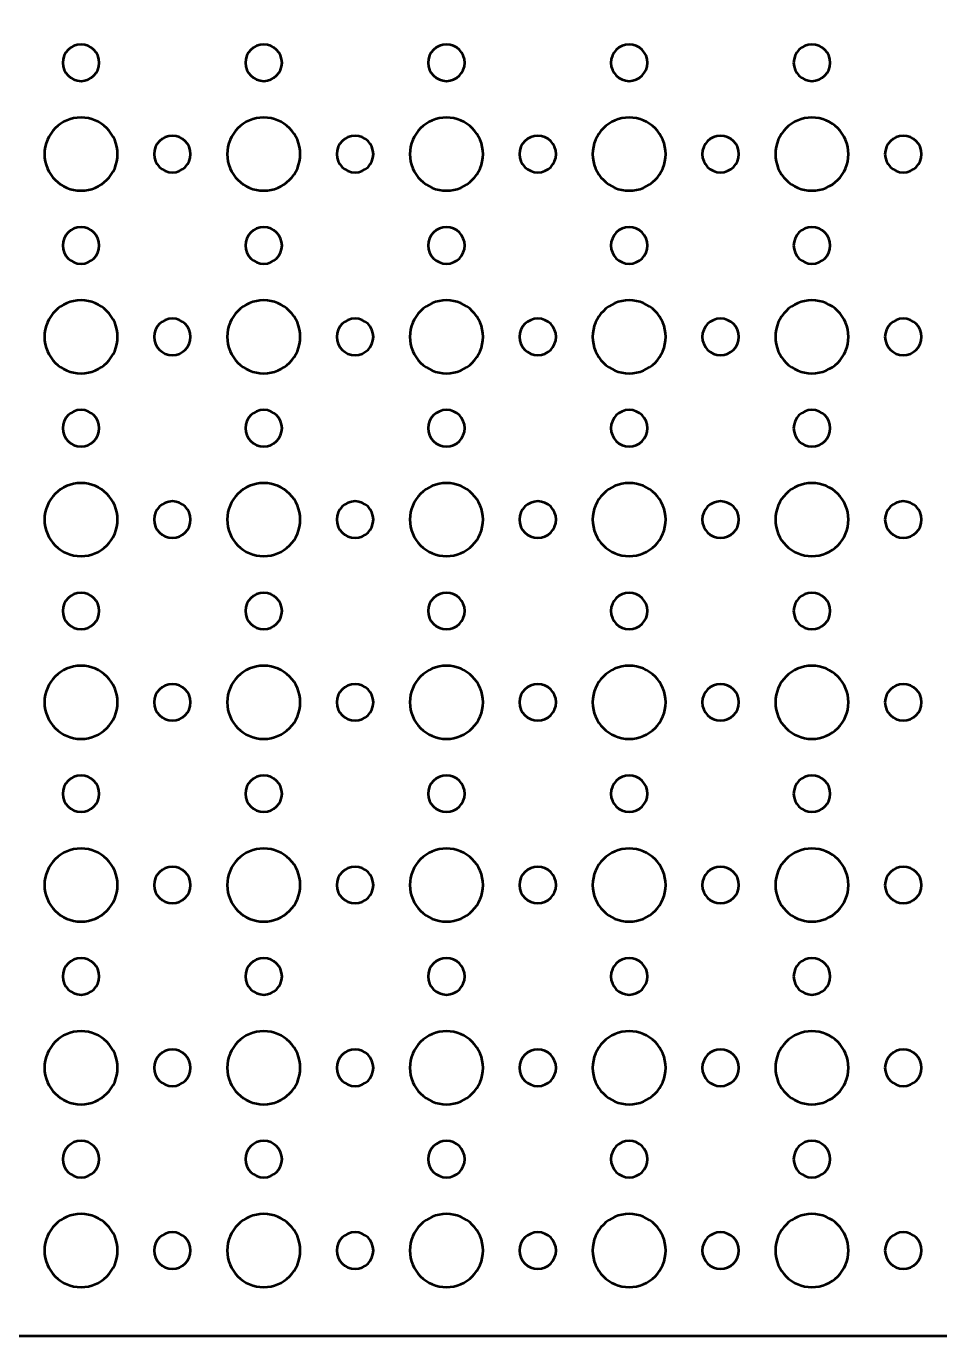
# Model space of a CAD drawing. Header units: centimetres. Extents: x -29.9 to 29.9, y -20.9 to 20.9.
# Drawn here: x 7.8 to 15.3, y -20.95 to -10.2 of the extents above; entities that cross this region are included whole.
import ezdxf

# ---------------------------------------------------------------- set-up
doc = ezdxf.new("R2010")
doc.units = ezdxf.units.CM
doc.header["$MEASUREMENT"] = 0
doc.layers.add('Layer 1', color=7, linetype='Continuous')

msp = doc.modelspace()

# ---------------------------------------------------------------- linework, layer by layer
at = {"layer": 'Layer 1', "lineweight": 53}
for points, knots in [([(29.45, -20.95), (29.45, -20.95), (-29.45, -20.95), (-29.45, -20.95), (-29.45, -20.95), (-29.72614, -20.95), (-29.95, -20.72614), (-29.95, -20.45), (-29.95, -20.45), (-29.95, -20.45), (-29.95, 20.45), (-29.95, 20.45), (-29.95, 20.45), (-29.95, 20.72614), (-29.72614, 20.95), (-29.45, 20.95), (-29.45, 20.95), (-29.45, 20.95), (29.45, 20.95), (29.45, 20.95), (29.45, 20.95), (29.72614, 20.95), (29.95, 20.72614), (29.95, 20.45), (29.95, 20.45), (29.95, 20.45), (29.95, -20.45), (29.95, -20.45), (29.95, -20.45), (29.95, -20.72614), (29.72614, -20.95), (29.45, -20.95)], [0, 0, 0, 0, 0.11111111, 0.11111111, 0.11111111, 0.11111111, 0.22222222, 0.22222222, 0.22222222, 0.22222222, 0.33333333, 0.33333333, 0.33333333, 0.33333333, 0.44444444, 0.44444444, 0.44444444, 0.44444444, 0.55555556, 0.55555556, 0.55555556, 0.55555556, 0.66666667, 0.66666667, 0.66666667, 0.66666667, 0.77777778, 0.77777778, 0.77777778, 0.77777778, 1, 1, 1, 1]), ([(8.1, -10.5), (8.1, -10.41716), (8.16716, -10.35), (8.25, -10.35), (8.25, -10.35), (8.33284, -10.35), (8.4, -10.41716), (8.4, -10.5), (8.4, -10.5), (8.4, -10.58284), (8.33284, -10.65), (8.25, -10.65), (8.25, -10.65), (8.16716, -10.65), (8.1, -10.58284), (8.1, -10.5)], [0, 0, 0, 0, 0.2, 0.2, 0.2, 0.2, 0.4, 0.4, 0.4, 0.4, 0.6, 0.6, 0.6, 0.6, 1, 1, 1, 1]), ([(9.6, -10.5), (9.6, -10.41716), (9.66716, -10.35), (9.75, -10.35), (9.75, -10.35), (9.83284, -10.35), (9.9, -10.41716), (9.9, -10.5), (9.9, -10.5), (9.9, -10.58284), (9.83284, -10.65), (9.75, -10.65), (9.75, -10.65), (9.66716, -10.65), (9.6, -10.58284), (9.6, -10.5)], [0, 0, 0, 0, 0.2, 0.2, 0.2, 0.2, 0.4, 0.4, 0.4, 0.4, 0.6, 0.6, 0.6, 0.6, 1, 1, 1, 1]), ([(11.1, -10.5), (11.1, -10.41716), (11.16716, -10.35), (11.25, -10.35), (11.25, -10.35), (11.33284, -10.35), (11.4, -10.41716), (11.4, -10.5), (11.4, -10.5), (11.4, -10.58284), (11.33284, -10.65), (11.25, -10.65), (11.25, -10.65), (11.16716, -10.65), (11.1, -10.58284), (11.1, -10.5)], [0, 0, 0, 0, 0.2, 0.2, 0.2, 0.2, 0.4, 0.4, 0.4, 0.4, 0.6, 0.6, 0.6, 0.6, 1, 1, 1, 1]), ([(12.6, -10.5), (12.6, -10.41716), (12.66716, -10.35), (12.75, -10.35), (12.75, -10.35), (12.83284, -10.35), (12.9, -10.41716), (12.9, -10.5), (12.9, -10.5), (12.9, -10.58284), (12.83284, -10.65), (12.75, -10.65), (12.75, -10.65), (12.66716, -10.65), (12.6, -10.58284), (12.6, -10.5)], [0, 0, 0, 0, 0.2, 0.2, 0.2, 0.2, 0.4, 0.4, 0.4, 0.4, 0.6, 0.6, 0.6, 0.6, 1, 1, 1, 1]), ([(14.1, -10.5), (14.1, -10.41716), (14.16716, -10.35), (14.25, -10.35), (14.25, -10.35), (14.33284, -10.35), (14.4, -10.41716), (14.4, -10.5), (14.4, -10.5), (14.4, -10.58284), (14.33284, -10.65), (14.25, -10.65), (14.25, -10.65), (14.16716, -10.65), (14.1, -10.58284), (14.1, -10.5)], [0, 0, 0, 0, 0.2, 0.2, 0.2, 0.2, 0.4, 0.4, 0.4, 0.4, 0.6, 0.6, 0.6, 0.6, 1, 1, 1, 1]), ([(7.95, -11.25), (7.95, -11.08431), (8.08431, -10.95), (8.25, -10.95), (8.25, -10.95), (8.41569, -10.95), (8.55, -11.08431), (8.55, -11.25), (8.55, -11.25), (8.55, -11.41569), (8.41569, -11.55), (8.25, -11.55), (8.25, -11.55), (8.08431, -11.55), (7.95, -11.41569), (7.95, -11.25)], [0, 0, 0, 0, 0.2, 0.2, 0.2, 0.2, 0.4, 0.4, 0.4, 0.4, 0.6, 0.6, 0.6, 0.6, 1, 1, 1, 1]), ([(9.45, -11.25), (9.45, -11.08431), (9.58431, -10.95), (9.75, -10.95), (9.75, -10.95), (9.91569, -10.95), (10.05, -11.08431), (10.05, -11.25), (10.05, -11.25), (10.05, -11.41569), (9.91569, -11.55), (9.75, -11.55), (9.75, -11.55), (9.58431, -11.55), (9.45, -11.41569), (9.45, -11.25)], [0, 0, 0, 0, 0.2, 0.2, 0.2, 0.2, 0.4, 0.4, 0.4, 0.4, 0.6, 0.6, 0.6, 0.6, 1, 1, 1, 1]), ([(10.95, -11.25), (10.95, -11.08431), (11.08431, -10.95), (11.25, -10.95), (11.25, -10.95), (11.41569, -10.95), (11.55, -11.08431), (11.55, -11.25), (11.55, -11.25), (11.55, -11.41569), (11.41569, -11.55), (11.25, -11.55), (11.25, -11.55), (11.08431, -11.55), (10.95, -11.41569), (10.95, -11.25)], [0, 0, 0, 0, 0.2, 0.2, 0.2, 0.2, 0.4, 0.4, 0.4, 0.4, 0.6, 0.6, 0.6, 0.6, 1, 1, 1, 1]), ([(12.45, -11.25), (12.45, -11.08431), (12.58431, -10.95), (12.75, -10.95), (12.75, -10.95), (12.91569, -10.95), (13.05, -11.08431), (13.05, -11.25), (13.05, -11.25), (13.05, -11.41569), (12.91569, -11.55), (12.75, -11.55), (12.75, -11.55), (12.58431, -11.55), (12.45, -11.41569), (12.45, -11.25)], [0, 0, 0, 0, 0.2, 0.2, 0.2, 0.2, 0.4, 0.4, 0.4, 0.4, 0.6, 0.6, 0.6, 0.6, 1, 1, 1, 1]), ([(13.95, -11.25), (13.95, -11.08431), (14.08431, -10.95), (14.25, -10.95), (14.25, -10.95), (14.41569, -10.95), (14.55, -11.08431), (14.55, -11.25), (14.55, -11.25), (14.55, -11.41569), (14.41569, -11.55), (14.25, -11.55), (14.25, -11.55), (14.08431, -11.55), (13.95, -11.41569), (13.95, -11.25)], [0, 0, 0, 0, 0.2, 0.2, 0.2, 0.2, 0.4, 0.4, 0.4, 0.4, 0.6, 0.6, 0.6, 0.6, 1, 1, 1, 1]), ([(8.85, -11.25), (8.85, -11.16716), (8.91716, -11.1), (9, -11.1), (9, -11.1), (9.08284, -11.1), (9.15, -11.16716), (9.15, -11.25), (9.15, -11.25), (9.15, -11.33284), (9.08284, -11.4), (9, -11.4), (9, -11.4), (8.91716, -11.4), (8.85, -11.33284), (8.85, -11.25)], [0, 0, 0, 0, 0.2, 0.2, 0.2, 0.2, 0.4, 0.4, 0.4, 0.4, 0.6, 0.6, 0.6, 0.6, 1, 1, 1, 1]), ([(10.35, -11.25), (10.35, -11.16716), (10.41716, -11.1), (10.5, -11.1), (10.5, -11.1), (10.58284, -11.1), (10.65, -11.16716), (10.65, -11.25), (10.65, -11.25), (10.65, -11.33284), (10.58284, -11.4), (10.5, -11.4), (10.5, -11.4), (10.41716, -11.4), (10.35, -11.33284), (10.35, -11.25)], [0, 0, 0, 0, 0.2, 0.2, 0.2, 0.2, 0.4, 0.4, 0.4, 0.4, 0.6, 0.6, 0.6, 0.6, 1, 1, 1, 1]), ([(11.85, -11.25), (11.85, -11.16716), (11.91716, -11.1), (12, -11.1), (12, -11.1), (12.08284, -11.1), (12.15, -11.16716), (12.15, -11.25), (12.15, -11.25), (12.15, -11.33284), (12.08284, -11.4), (12, -11.4), (12, -11.4), (11.91716, -11.4), (11.85, -11.33284), (11.85, -11.25)], [0, 0, 0, 0, 0.2, 0.2, 0.2, 0.2, 0.4, 0.4, 0.4, 0.4, 0.6, 0.6, 0.6, 0.6, 1, 1, 1, 1]), ([(13.35, -11.25), (13.35, -11.16716), (13.41716, -11.1), (13.5, -11.1), (13.5, -11.1), (13.58284, -11.1), (13.65, -11.16716), (13.65, -11.25), (13.65, -11.25), (13.65, -11.33284), (13.58284, -11.4), (13.5, -11.4), (13.5, -11.4), (13.41716, -11.4), (13.35, -11.33284), (13.35, -11.25)], [0, 0, 0, 0, 0.2, 0.2, 0.2, 0.2, 0.4, 0.4, 0.4, 0.4, 0.6, 0.6, 0.6, 0.6, 1, 1, 1, 1]), ([(14.85, -11.25), (14.85, -11.16716), (14.91716, -11.1), (15, -11.1), (15, -11.1), (15.08284, -11.1), (15.15, -11.16716), (15.15, -11.25), (15.15, -11.25), (15.15, -11.33284), (15.08284, -11.4), (15, -11.4), (15, -11.4), (14.91716, -11.4), (14.85, -11.33284), (14.85, -11.25)], [0, 0, 0, 0, 0.2, 0.2, 0.2, 0.2, 0.4, 0.4, 0.4, 0.4, 0.6, 0.6, 0.6, 0.6, 1, 1, 1, 1]), ([(8.1, -12), (8.1, -11.91716), (8.16716, -11.85), (8.25, -11.85), (8.25, -11.85), (8.33284, -11.85), (8.4, -11.91716), (8.4, -12), (8.4, -12), (8.4, -12.08284), (8.33284, -12.15), (8.25, -12.15), (8.25, -12.15), (8.16716, -12.15), (8.1, -12.08284), (8.1, -12)], [0, 0, 0, 0, 0.2, 0.2, 0.2, 0.2, 0.4, 0.4, 0.4, 0.4, 0.6, 0.6, 0.6, 0.6, 1, 1, 1, 1]), ([(9.6, -12), (9.6, -11.91716), (9.66716, -11.85), (9.75, -11.85), (9.75, -11.85), (9.83284, -11.85), (9.9, -11.91716), (9.9, -12), (9.9, -12), (9.9, -12.08284), (9.83284, -12.15), (9.75, -12.15), (9.75, -12.15), (9.66716, -12.15), (9.6, -12.08284), (9.6, -12)], [0, 0, 0, 0, 0.2, 0.2, 0.2, 0.2, 0.4, 0.4, 0.4, 0.4, 0.6, 0.6, 0.6, 0.6, 1, 1, 1, 1]), ([(11.1, -12), (11.1, -11.91716), (11.16716, -11.85), (11.25, -11.85), (11.25, -11.85), (11.33284, -11.85), (11.4, -11.91716), (11.4, -12), (11.4, -12), (11.4, -12.08284), (11.33284, -12.15), (11.25, -12.15), (11.25, -12.15), (11.16716, -12.15), (11.1, -12.08284), (11.1, -12)], [0, 0, 0, 0, 0.2, 0.2, 0.2, 0.2, 0.4, 0.4, 0.4, 0.4, 0.6, 0.6, 0.6, 0.6, 1, 1, 1, 1]), ([(12.6, -12), (12.6, -11.91716), (12.66716, -11.85), (12.75, -11.85), (12.75, -11.85), (12.83284, -11.85), (12.9, -11.91716), (12.9, -12), (12.9, -12), (12.9, -12.08284), (12.83284, -12.15), (12.75, -12.15), (12.75, -12.15), (12.66716, -12.15), (12.6, -12.08284), (12.6, -12)], [0, 0, 0, 0, 0.2, 0.2, 0.2, 0.2, 0.4, 0.4, 0.4, 0.4, 0.6, 0.6, 0.6, 0.6, 1, 1, 1, 1]), ([(14.1, -12), (14.1, -11.91716), (14.16716, -11.85), (14.25, -11.85), (14.25, -11.85), (14.33284, -11.85), (14.4, -11.91716), (14.4, -12), (14.4, -12), (14.4, -12.08284), (14.33284, -12.15), (14.25, -12.15), (14.25, -12.15), (14.16716, -12.15), (14.1, -12.08284), (14.1, -12)], [0, 0, 0, 0, 0.2, 0.2, 0.2, 0.2, 0.4, 0.4, 0.4, 0.4, 0.6, 0.6, 0.6, 0.6, 1, 1, 1, 1]), ([(7.95, -12.75), (7.95, -12.58431), (8.08431, -12.45), (8.25, -12.45), (8.25, -12.45), (8.41569, -12.45), (8.55, -12.58431), (8.55, -12.75), (8.55, -12.75), (8.55, -12.91569), (8.41569, -13.05), (8.25, -13.05), (8.25, -13.05), (8.08431, -13.05), (7.95, -12.91569), (7.95, -12.75)], [0, 0, 0, 0, 0.2, 0.2, 0.2, 0.2, 0.4, 0.4, 0.4, 0.4, 0.6, 0.6, 0.6, 0.6, 1, 1, 1, 1]), ([(9.45, -12.75), (9.45, -12.58431), (9.58431, -12.45), (9.75, -12.45), (9.75, -12.45), (9.91569, -12.45), (10.05, -12.58431), (10.05, -12.75), (10.05, -12.75), (10.05, -12.91569), (9.91569, -13.05), (9.75, -13.05), (9.75, -13.05), (9.58431, -13.05), (9.45, -12.91569), (9.45, -12.75)], [0, 0, 0, 0, 0.2, 0.2, 0.2, 0.2, 0.4, 0.4, 0.4, 0.4, 0.6, 0.6, 0.6, 0.6, 1, 1, 1, 1]), ([(10.95, -12.75), (10.95, -12.58431), (11.08431, -12.45), (11.25, -12.45), (11.25, -12.45), (11.41569, -12.45), (11.55, -12.58431), (11.55, -12.75), (11.55, -12.75), (11.55, -12.91569), (11.41569, -13.05), (11.25, -13.05), (11.25, -13.05), (11.08431, -13.05), (10.95, -12.91569), (10.95, -12.75)], [0, 0, 0, 0, 0.2, 0.2, 0.2, 0.2, 0.4, 0.4, 0.4, 0.4, 0.6, 0.6, 0.6, 0.6, 1, 1, 1, 1]), ([(12.45, -12.75), (12.45, -12.58431), (12.58431, -12.45), (12.75, -12.45), (12.75, -12.45), (12.91569, -12.45), (13.05, -12.58431), (13.05, -12.75), (13.05, -12.75), (13.05, -12.91569), (12.91569, -13.05), (12.75, -13.05), (12.75, -13.05), (12.58431, -13.05), (12.45, -12.91569), (12.45, -12.75)], [0, 0, 0, 0, 0.2, 0.2, 0.2, 0.2, 0.4, 0.4, 0.4, 0.4, 0.6, 0.6, 0.6, 0.6, 1, 1, 1, 1]), ([(13.95, -12.75), (13.95, -12.58431), (14.08431, -12.45), (14.25, -12.45), (14.25, -12.45), (14.41569, -12.45), (14.55, -12.58431), (14.55, -12.75), (14.55, -12.75), (14.55, -12.91569), (14.41569, -13.05), (14.25, -13.05), (14.25, -13.05), (14.08431, -13.05), (13.95, -12.91569), (13.95, -12.75)], [0, 0, 0, 0, 0.2, 0.2, 0.2, 0.2, 0.4, 0.4, 0.4, 0.4, 0.6, 0.6, 0.6, 0.6, 1, 1, 1, 1]), ([(8.85, -12.75), (8.85, -12.66716), (8.91716, -12.6), (9, -12.6), (9, -12.6), (9.08284, -12.6), (9.15, -12.66716), (9.15, -12.75), (9.15, -12.75), (9.15, -12.83284), (9.08284, -12.9), (9, -12.9), (9, -12.9), (8.91716, -12.9), (8.85, -12.83284), (8.85, -12.75)], [0, 0, 0, 0, 0.2, 0.2, 0.2, 0.2, 0.4, 0.4, 0.4, 0.4, 0.6, 0.6, 0.6, 0.6, 1, 1, 1, 1]), ([(10.35, -12.75), (10.35, -12.66716), (10.41716, -12.6), (10.5, -12.6), (10.5, -12.6), (10.58284, -12.6), (10.65, -12.66716), (10.65, -12.75), (10.65, -12.75), (10.65, -12.83284), (10.58284, -12.9), (10.5, -12.9), (10.5, -12.9), (10.41716, -12.9), (10.35, -12.83284), (10.35, -12.75)], [0, 0, 0, 0, 0.2, 0.2, 0.2, 0.2, 0.4, 0.4, 0.4, 0.4, 0.6, 0.6, 0.6, 0.6, 1, 1, 1, 1]), ([(11.85, -12.75), (11.85, -12.66716), (11.91716, -12.6), (12, -12.6), (12, -12.6), (12.08284, -12.6), (12.15, -12.66716), (12.15, -12.75), (12.15, -12.75), (12.15, -12.83284), (12.08284, -12.9), (12, -12.9), (12, -12.9), (11.91716, -12.9), (11.85, -12.83284), (11.85, -12.75)], [0, 0, 0, 0, 0.2, 0.2, 0.2, 0.2, 0.4, 0.4, 0.4, 0.4, 0.6, 0.6, 0.6, 0.6, 1, 1, 1, 1]), ([(13.35, -12.75), (13.35, -12.66716), (13.41716, -12.6), (13.5, -12.6), (13.5, -12.6), (13.58284, -12.6), (13.65, -12.66716), (13.65, -12.75), (13.65, -12.75), (13.65, -12.83284), (13.58284, -12.9), (13.5, -12.9), (13.5, -12.9), (13.41716, -12.9), (13.35, -12.83284), (13.35, -12.75)], [0, 0, 0, 0, 0.2, 0.2, 0.2, 0.2, 0.4, 0.4, 0.4, 0.4, 0.6, 0.6, 0.6, 0.6, 1, 1, 1, 1]), ([(14.85, -12.75), (14.85, -12.66716), (14.91716, -12.6), (15, -12.6), (15, -12.6), (15.08284, -12.6), (15.15, -12.66716), (15.15, -12.75), (15.15, -12.75), (15.15, -12.83284), (15.08284, -12.9), (15, -12.9), (15, -12.9), (14.91716, -12.9), (14.85, -12.83284), (14.85, -12.75)], [0, 0, 0, 0, 0.2, 0.2, 0.2, 0.2, 0.4, 0.4, 0.4, 0.4, 0.6, 0.6, 0.6, 0.6, 1, 1, 1, 1]), ([(8.1, -13.5), (8.1, -13.41716), (8.16716, -13.35), (8.25, -13.35), (8.25, -13.35), (8.33284, -13.35), (8.4, -13.41716), (8.4, -13.5), (8.4, -13.5), (8.4, -13.58284), (8.33284, -13.65), (8.25, -13.65), (8.25, -13.65), (8.16716, -13.65), (8.1, -13.58284), (8.1, -13.5)], [0, 0, 0, 0, 0.2, 0.2, 0.2, 0.2, 0.4, 0.4, 0.4, 0.4, 0.6, 0.6, 0.6, 0.6, 1, 1, 1, 1]), ([(9.6, -13.5), (9.6, -13.41716), (9.66716, -13.35), (9.75, -13.35), (9.75, -13.35), (9.83284, -13.35), (9.9, -13.41716), (9.9, -13.5), (9.9, -13.5), (9.9, -13.58284), (9.83284, -13.65), (9.75, -13.65), (9.75, -13.65), (9.66716, -13.65), (9.6, -13.58284), (9.6, -13.5)], [0, 0, 0, 0, 0.2, 0.2, 0.2, 0.2, 0.4, 0.4, 0.4, 0.4, 0.6, 0.6, 0.6, 0.6, 1, 1, 1, 1]), ([(11.1, -13.5), (11.1, -13.41716), (11.16716, -13.35), (11.25, -13.35), (11.25, -13.35), (11.33284, -13.35), (11.4, -13.41716), (11.4, -13.5), (11.4, -13.5), (11.4, -13.58284), (11.33284, -13.65), (11.25, -13.65), (11.25, -13.65), (11.16716, -13.65), (11.1, -13.58284), (11.1, -13.5)], [0, 0, 0, 0, 0.2, 0.2, 0.2, 0.2, 0.4, 0.4, 0.4, 0.4, 0.6, 0.6, 0.6, 0.6, 1, 1, 1, 1]), ([(12.6, -13.5), (12.6, -13.41716), (12.66716, -13.35), (12.75, -13.35), (12.75, -13.35), (12.83284, -13.35), (12.9, -13.41716), (12.9, -13.5), (12.9, -13.5), (12.9, -13.58284), (12.83284, -13.65), (12.75, -13.65), (12.75, -13.65), (12.66716, -13.65), (12.6, -13.58284), (12.6, -13.5)], [0, 0, 0, 0, 0.2, 0.2, 0.2, 0.2, 0.4, 0.4, 0.4, 0.4, 0.6, 0.6, 0.6, 0.6, 1, 1, 1, 1]), ([(14.1, -13.5), (14.1, -13.41716), (14.16716, -13.35), (14.25, -13.35), (14.25, -13.35), (14.33284, -13.35), (14.4, -13.41716), (14.4, -13.5), (14.4, -13.5), (14.4, -13.58284), (14.33284, -13.65), (14.25, -13.65), (14.25, -13.65), (14.16716, -13.65), (14.1, -13.58284), (14.1, -13.5)], [0, 0, 0, 0, 0.2, 0.2, 0.2, 0.2, 0.4, 0.4, 0.4, 0.4, 0.6, 0.6, 0.6, 0.6, 1, 1, 1, 1]), ([(7.95, -14.25), (7.95, -14.08431), (8.08431, -13.95), (8.25, -13.95), (8.25, -13.95), (8.41569, -13.95), (8.55, -14.08431), (8.55, -14.25), (8.55, -14.25), (8.55, -14.41569), (8.41569, -14.55), (8.25, -14.55), (8.25, -14.55), (8.08431, -14.55), (7.95, -14.41569), (7.95, -14.25)], [0, 0, 0, 0, 0.2, 0.2, 0.2, 0.2, 0.4, 0.4, 0.4, 0.4, 0.6, 0.6, 0.6, 0.6, 1, 1, 1, 1]), ([(9.45, -14.25), (9.45, -14.08431), (9.58431, -13.95), (9.75, -13.95), (9.75, -13.95), (9.91569, -13.95), (10.05, -14.08431), (10.05, -14.25), (10.05, -14.25), (10.05, -14.41569), (9.91569, -14.55), (9.75, -14.55), (9.75, -14.55), (9.58431, -14.55), (9.45, -14.41569), (9.45, -14.25)], [0, 0, 0, 0, 0.2, 0.2, 0.2, 0.2, 0.4, 0.4, 0.4, 0.4, 0.6, 0.6, 0.6, 0.6, 1, 1, 1, 1]), ([(10.95, -14.25), (10.95, -14.08431), (11.08431, -13.95), (11.25, -13.95), (11.25, -13.95), (11.41569, -13.95), (11.55, -14.08431), (11.55, -14.25), (11.55, -14.25), (11.55, -14.41569), (11.41569, -14.55), (11.25, -14.55), (11.25, -14.55), (11.08431, -14.55), (10.95, -14.41569), (10.95, -14.25)], [0, 0, 0, 0, 0.2, 0.2, 0.2, 0.2, 0.4, 0.4, 0.4, 0.4, 0.6, 0.6, 0.6, 0.6, 1, 1, 1, 1]), ([(12.45, -14.25), (12.45, -14.08431), (12.58431, -13.95), (12.75, -13.95), (12.75, -13.95), (12.91569, -13.95), (13.05, -14.08431), (13.05, -14.25), (13.05, -14.25), (13.05, -14.41569), (12.91569, -14.55), (12.75, -14.55), (12.75, -14.55), (12.58431, -14.55), (12.45, -14.41569), (12.45, -14.25)], [0, 0, 0, 0, 0.2, 0.2, 0.2, 0.2, 0.4, 0.4, 0.4, 0.4, 0.6, 0.6, 0.6, 0.6, 1, 1, 1, 1]), ([(13.95, -14.25), (13.95, -14.08431), (14.08431, -13.95), (14.25, -13.95), (14.25, -13.95), (14.41569, -13.95), (14.55, -14.08431), (14.55, -14.25), (14.55, -14.25), (14.55, -14.41569), (14.41569, -14.55), (14.25, -14.55), (14.25, -14.55), (14.08431, -14.55), (13.95, -14.41569), (13.95, -14.25)], [0, 0, 0, 0, 0.2, 0.2, 0.2, 0.2, 0.4, 0.4, 0.4, 0.4, 0.6, 0.6, 0.6, 0.6, 1, 1, 1, 1]), ([(8.85, -14.25), (8.85, -14.16716), (8.91716, -14.1), (9, -14.1), (9, -14.1), (9.08284, -14.1), (9.15, -14.16716), (9.15, -14.25), (9.15, -14.25), (9.15, -14.33284), (9.08284, -14.4), (9, -14.4), (9, -14.4), (8.91716, -14.4), (8.85, -14.33284), (8.85, -14.25)], [0, 0, 0, 0, 0.2, 0.2, 0.2, 0.2, 0.4, 0.4, 0.4, 0.4, 0.6, 0.6, 0.6, 0.6, 1, 1, 1, 1]), ([(10.35, -14.25), (10.35, -14.16716), (10.41716, -14.1), (10.5, -14.1), (10.5, -14.1), (10.58284, -14.1), (10.65, -14.16716), (10.65, -14.25), (10.65, -14.25), (10.65, -14.33284), (10.58284, -14.4), (10.5, -14.4), (10.5, -14.4), (10.41716, -14.4), (10.35, -14.33284), (10.35, -14.25)], [0, 0, 0, 0, 0.2, 0.2, 0.2, 0.2, 0.4, 0.4, 0.4, 0.4, 0.6, 0.6, 0.6, 0.6, 1, 1, 1, 1]), ([(11.85, -14.25), (11.85, -14.16716), (11.91716, -14.1), (12, -14.1), (12, -14.1), (12.08284, -14.1), (12.15, -14.16716), (12.15, -14.25), (12.15, -14.25), (12.15, -14.33284), (12.08284, -14.4), (12, -14.4), (12, -14.4), (11.91716, -14.4), (11.85, -14.33284), (11.85, -14.25)], [0, 0, 0, 0, 0.2, 0.2, 0.2, 0.2, 0.4, 0.4, 0.4, 0.4, 0.6, 0.6, 0.6, 0.6, 1, 1, 1, 1]), ([(13.35, -14.25), (13.35, -14.16716), (13.41716, -14.1), (13.5, -14.1), (13.5, -14.1), (13.58284, -14.1), (13.65, -14.16716), (13.65, -14.25), (13.65, -14.25), (13.65, -14.33284), (13.58284, -14.4), (13.5, -14.4), (13.5, -14.4), (13.41716, -14.4), (13.35, -14.33284), (13.35, -14.25)], [0, 0, 0, 0, 0.2, 0.2, 0.2, 0.2, 0.4, 0.4, 0.4, 0.4, 0.6, 0.6, 0.6, 0.6, 1, 1, 1, 1]), ([(14.85, -14.25), (14.85, -14.16716), (14.91716, -14.1), (15, -14.1), (15, -14.1), (15.08284, -14.1), (15.15, -14.16716), (15.15, -14.25), (15.15, -14.25), (15.15, -14.33284), (15.08284, -14.4), (15, -14.4), (15, -14.4), (14.91716, -14.4), (14.85, -14.33284), (14.85, -14.25)], [0, 0, 0, 0, 0.2, 0.2, 0.2, 0.2, 0.4, 0.4, 0.4, 0.4, 0.6, 0.6, 0.6, 0.6, 1, 1, 1, 1]), ([(8.1, -15), (8.1, -14.91716), (8.16716, -14.85), (8.25, -14.85), (8.25, -14.85), (8.33284, -14.85), (8.4, -14.91716), (8.4, -15), (8.4, -15), (8.4, -15.08284), (8.33284, -15.15), (8.25, -15.15), (8.25, -15.15), (8.16716, -15.15), (8.1, -15.08284), (8.1, -15)], [0, 0, 0, 0, 0.2, 0.2, 0.2, 0.2, 0.4, 0.4, 0.4, 0.4, 0.6, 0.6, 0.6, 0.6, 1, 1, 1, 1]), ([(9.6, -15), (9.6, -14.91716), (9.66716, -14.85), (9.75, -14.85), (9.75, -14.85), (9.83284, -14.85), (9.9, -14.91716), (9.9, -15), (9.9, -15), (9.9, -15.08284), (9.83284, -15.15), (9.75, -15.15), (9.75, -15.15), (9.66716, -15.15), (9.6, -15.08284), (9.6, -15)], [0, 0, 0, 0, 0.2, 0.2, 0.2, 0.2, 0.4, 0.4, 0.4, 0.4, 0.6, 0.6, 0.6, 0.6, 1, 1, 1, 1]), ([(11.1, -15), (11.1, -14.91716), (11.16716, -14.85), (11.25, -14.85), (11.25, -14.85), (11.33284, -14.85), (11.4, -14.91716), (11.4, -15), (11.4, -15), (11.4, -15.08284), (11.33284, -15.15), (11.25, -15.15), (11.25, -15.15), (11.16716, -15.15), (11.1, -15.08284), (11.1, -15)], [0, 0, 0, 0, 0.2, 0.2, 0.2, 0.2, 0.4, 0.4, 0.4, 0.4, 0.6, 0.6, 0.6, 0.6, 1, 1, 1, 1]), ([(12.6, -15), (12.6, -14.91716), (12.66716, -14.85), (12.75, -14.85), (12.75, -14.85), (12.83284, -14.85), (12.9, -14.91716), (12.9, -15), (12.9, -15), (12.9, -15.08284), (12.83284, -15.15), (12.75, -15.15), (12.75, -15.15), (12.66716, -15.15), (12.6, -15.08284), (12.6, -15)], [0, 0, 0, 0, 0.2, 0.2, 0.2, 0.2, 0.4, 0.4, 0.4, 0.4, 0.6, 0.6, 0.6, 0.6, 1, 1, 1, 1]), ([(14.1, -15), (14.1, -14.91716), (14.16716, -14.85), (14.25, -14.85), (14.25, -14.85), (14.33284, -14.85), (14.4, -14.91716), (14.4, -15), (14.4, -15), (14.4, -15.08284), (14.33284, -15.15), (14.25, -15.15), (14.25, -15.15), (14.16716, -15.15), (14.1, -15.08284), (14.1, -15)], [0, 0, 0, 0, 0.2, 0.2, 0.2, 0.2, 0.4, 0.4, 0.4, 0.4, 0.6, 0.6, 0.6, 0.6, 1, 1, 1, 1]), ([(7.95, -15.75), (7.95, -15.58431), (8.08431, -15.45), (8.25, -15.45), (8.25, -15.45), (8.41569, -15.45), (8.55, -15.58431), (8.55, -15.75), (8.55, -15.75), (8.55, -15.91569), (8.41569, -16.05), (8.25, -16.05), (8.25, -16.05), (8.08431, -16.05), (7.95, -15.91569), (7.95, -15.75)], [0, 0, 0, 0, 0.2, 0.2, 0.2, 0.2, 0.4, 0.4, 0.4, 0.4, 0.6, 0.6, 0.6, 0.6, 1, 1, 1, 1]), ([(9.45, -15.75), (9.45, -15.58431), (9.58431, -15.45), (9.75, -15.45), (9.75, -15.45), (9.91569, -15.45), (10.05, -15.58431), (10.05, -15.75), (10.05, -15.75), (10.05, -15.91569), (9.91569, -16.05), (9.75, -16.05), (9.75, -16.05), (9.58431, -16.05), (9.45, -15.91569), (9.45, -15.75)], [0, 0, 0, 0, 0.2, 0.2, 0.2, 0.2, 0.4, 0.4, 0.4, 0.4, 0.6, 0.6, 0.6, 0.6, 1, 1, 1, 1]), ([(10.95, -15.75), (10.95, -15.58431), (11.08431, -15.45), (11.25, -15.45), (11.25, -15.45), (11.41569, -15.45), (11.55, -15.58431), (11.55, -15.75), (11.55, -15.75), (11.55, -15.91569), (11.41569, -16.05), (11.25, -16.05), (11.25, -16.05), (11.08431, -16.05), (10.95, -15.91569), (10.95, -15.75)], [0, 0, 0, 0, 0.2, 0.2, 0.2, 0.2, 0.4, 0.4, 0.4, 0.4, 0.6, 0.6, 0.6, 0.6, 1, 1, 1, 1]), ([(12.45, -15.75), (12.45, -15.58431), (12.58431, -15.45), (12.75, -15.45), (12.75, -15.45), (12.91569, -15.45), (13.05, -15.58431), (13.05, -15.75), (13.05, -15.75), (13.05, -15.91569), (12.91569, -16.05), (12.75, -16.05), (12.75, -16.05), (12.58431, -16.05), (12.45, -15.91569), (12.45, -15.75)], [0, 0, 0, 0, 0.2, 0.2, 0.2, 0.2, 0.4, 0.4, 0.4, 0.4, 0.6, 0.6, 0.6, 0.6, 1, 1, 1, 1]), ([(13.95, -15.75), (13.95, -15.58431), (14.08431, -15.45), (14.25, -15.45), (14.25, -15.45), (14.41569, -15.45), (14.55, -15.58431), (14.55, -15.75), (14.55, -15.75), (14.55, -15.91569), (14.41569, -16.05), (14.25, -16.05), (14.25, -16.05), (14.08431, -16.05), (13.95, -15.91569), (13.95, -15.75)], [0, 0, 0, 0, 0.2, 0.2, 0.2, 0.2, 0.4, 0.4, 0.4, 0.4, 0.6, 0.6, 0.6, 0.6, 1, 1, 1, 1]), ([(8.85, -15.75), (8.85, -15.66716), (8.91716, -15.6), (9, -15.6), (9, -15.6), (9.08284, -15.6), (9.15, -15.66716), (9.15, -15.75), (9.15, -15.75), (9.15, -15.83284), (9.08284, -15.9), (9, -15.9), (9, -15.9), (8.91716, -15.9), (8.85, -15.83284), (8.85, -15.75)], [0, 0, 0, 0, 0.2, 0.2, 0.2, 0.2, 0.4, 0.4, 0.4, 0.4, 0.6, 0.6, 0.6, 0.6, 1, 1, 1, 1]), ([(10.35, -15.75), (10.35, -15.66716), (10.41716, -15.6), (10.5, -15.6), (10.5, -15.6), (10.58284, -15.6), (10.65, -15.66716), (10.65, -15.75), (10.65, -15.75), (10.65, -15.83284), (10.58284, -15.9), (10.5, -15.9), (10.5, -15.9), (10.41716, -15.9), (10.35, -15.83284), (10.35, -15.75)], [0, 0, 0, 0, 0.2, 0.2, 0.2, 0.2, 0.4, 0.4, 0.4, 0.4, 0.6, 0.6, 0.6, 0.6, 1, 1, 1, 1]), ([(11.85, -15.75), (11.85, -15.66716), (11.91716, -15.6), (12, -15.6), (12, -15.6), (12.08284, -15.6), (12.15, -15.66716), (12.15, -15.75), (12.15, -15.75), (12.15, -15.83284), (12.08284, -15.9), (12, -15.9), (12, -15.9), (11.91716, -15.9), (11.85, -15.83284), (11.85, -15.75)], [0, 0, 0, 0, 0.2, 0.2, 0.2, 0.2, 0.4, 0.4, 0.4, 0.4, 0.6, 0.6, 0.6, 0.6, 1, 1, 1, 1]), ([(13.35, -15.75), (13.35, -15.66716), (13.41716, -15.6), (13.5, -15.6), (13.5, -15.6), (13.58284, -15.6), (13.65, -15.66716), (13.65, -15.75), (13.65, -15.75), (13.65, -15.83284), (13.58284, -15.9), (13.5, -15.9), (13.5, -15.9), (13.41716, -15.9), (13.35, -15.83284), (13.35, -15.75)], [0, 0, 0, 0, 0.2, 0.2, 0.2, 0.2, 0.4, 0.4, 0.4, 0.4, 0.6, 0.6, 0.6, 0.6, 1, 1, 1, 1]), ([(14.85, -15.75), (14.85, -15.66716), (14.91716, -15.6), (15, -15.6), (15, -15.6), (15.08284, -15.6), (15.15, -15.66716), (15.15, -15.75), (15.15, -15.75), (15.15, -15.83284), (15.08284, -15.9), (15, -15.9), (15, -15.9), (14.91716, -15.9), (14.85, -15.83284), (14.85, -15.75)], [0, 0, 0, 0, 0.2, 0.2, 0.2, 0.2, 0.4, 0.4, 0.4, 0.4, 0.6, 0.6, 0.6, 0.6, 1, 1, 1, 1]), ([(8.1, -16.5), (8.1, -16.41716), (8.16716, -16.35), (8.25, -16.35), (8.25, -16.35), (8.33284, -16.35), (8.4, -16.41716), (8.4, -16.5), (8.4, -16.5), (8.4, -16.58284), (8.33284, -16.65), (8.25, -16.65), (8.25, -16.65), (8.16716, -16.65), (8.1, -16.58284), (8.1, -16.5)], [0, 0, 0, 0, 0.2, 0.2, 0.2, 0.2, 0.4, 0.4, 0.4, 0.4, 0.6, 0.6, 0.6, 0.6, 1, 1, 1, 1]), ([(9.6, -16.5), (9.6, -16.41716), (9.66716, -16.35), (9.75, -16.35), (9.75, -16.35), (9.83284, -16.35), (9.9, -16.41716), (9.9, -16.5), (9.9, -16.5), (9.9, -16.58284), (9.83284, -16.65), (9.75, -16.65), (9.75, -16.65), (9.66716, -16.65), (9.6, -16.58284), (9.6, -16.5)], [0, 0, 0, 0, 0.2, 0.2, 0.2, 0.2, 0.4, 0.4, 0.4, 0.4, 0.6, 0.6, 0.6, 0.6, 1, 1, 1, 1]), ([(11.1, -16.5), (11.1, -16.41716), (11.16716, -16.35), (11.25, -16.35), (11.25, -16.35), (11.33284, -16.35), (11.4, -16.41716), (11.4, -16.5), (11.4, -16.5), (11.4, -16.58284), (11.33284, -16.65), (11.25, -16.65), (11.25, -16.65), (11.16716, -16.65), (11.1, -16.58284), (11.1, -16.5)], [0, 0, 0, 0, 0.2, 0.2, 0.2, 0.2, 0.4, 0.4, 0.4, 0.4, 0.6, 0.6, 0.6, 0.6, 1, 1, 1, 1]), ([(12.6, -16.5), (12.6, -16.41716), (12.66716, -16.35), (12.75, -16.35), (12.75, -16.35), (12.83284, -16.35), (12.9, -16.41716), (12.9, -16.5), (12.9, -16.5), (12.9, -16.58284), (12.83284, -16.65), (12.75, -16.65), (12.75, -16.65), (12.66716, -16.65), (12.6, -16.58284), (12.6, -16.5)], [0, 0, 0, 0, 0.2, 0.2, 0.2, 0.2, 0.4, 0.4, 0.4, 0.4, 0.6, 0.6, 0.6, 0.6, 1, 1, 1, 1]), ([(14.1, -16.5), (14.1, -16.41716), (14.16716, -16.35), (14.25, -16.35), (14.25, -16.35), (14.33284, -16.35), (14.4, -16.41716), (14.4, -16.5), (14.4, -16.5), (14.4, -16.58284), (14.33284, -16.65), (14.25, -16.65), (14.25, -16.65), (14.16716, -16.65), (14.1, -16.58284), (14.1, -16.5)], [0, 0, 0, 0, 0.2, 0.2, 0.2, 0.2, 0.4, 0.4, 0.4, 0.4, 0.6, 0.6, 0.6, 0.6, 1, 1, 1, 1]), ([(7.95, -17.25), (7.95, -17.08431), (8.08431, -16.95), (8.25, -16.95), (8.25, -16.95), (8.41569, -16.95), (8.55, -17.08431), (8.55, -17.25), (8.55, -17.25), (8.55, -17.41569), (8.41569, -17.55), (8.25, -17.55), (8.25, -17.55), (8.08431, -17.55), (7.95, -17.41569), (7.95, -17.25)], [0, 0, 0, 0, 0.2, 0.2, 0.2, 0.2, 0.4, 0.4, 0.4, 0.4, 0.6, 0.6, 0.6, 0.6, 1, 1, 1, 1]), ([(9.45, -17.25), (9.45, -17.08431), (9.58431, -16.95), (9.75, -16.95), (9.75, -16.95), (9.91569, -16.95), (10.05, -17.08431), (10.05, -17.25), (10.05, -17.25), (10.05, -17.41569), (9.91569, -17.55), (9.75, -17.55), (9.75, -17.55), (9.58431, -17.55), (9.45, -17.41569), (9.45, -17.25)], [0, 0, 0, 0, 0.2, 0.2, 0.2, 0.2, 0.4, 0.4, 0.4, 0.4, 0.6, 0.6, 0.6, 0.6, 1, 1, 1, 1]), ([(10.95, -17.25), (10.95, -17.08431), (11.08431, -16.95), (11.25, -16.95), (11.25, -16.95), (11.41569, -16.95), (11.55, -17.08431), (11.55, -17.25), (11.55, -17.25), (11.55, -17.41569), (11.41569, -17.55), (11.25, -17.55), (11.25, -17.55), (11.08431, -17.55), (10.95, -17.41569), (10.95, -17.25)], [0, 0, 0, 0, 0.2, 0.2, 0.2, 0.2, 0.4, 0.4, 0.4, 0.4, 0.6, 0.6, 0.6, 0.6, 1, 1, 1, 1]), ([(12.45, -17.25), (12.45, -17.08431), (12.58431, -16.95), (12.75, -16.95), (12.75, -16.95), (12.91569, -16.95), (13.05, -17.08431), (13.05, -17.25), (13.05, -17.25), (13.05, -17.41569), (12.91569, -17.55), (12.75, -17.55), (12.75, -17.55), (12.58431, -17.55), (12.45, -17.41569), (12.45, -17.25)], [0, 0, 0, 0, 0.2, 0.2, 0.2, 0.2, 0.4, 0.4, 0.4, 0.4, 0.6, 0.6, 0.6, 0.6, 1, 1, 1, 1]), ([(13.95, -17.25), (13.95, -17.08431), (14.08431, -16.95), (14.25, -16.95), (14.25, -16.95), (14.41569, -16.95), (14.55, -17.08431), (14.55, -17.25), (14.55, -17.25), (14.55, -17.41569), (14.41569, -17.55), (14.25, -17.55), (14.25, -17.55), (14.08431, -17.55), (13.95, -17.41569), (13.95, -17.25)], [0, 0, 0, 0, 0.2, 0.2, 0.2, 0.2, 0.4, 0.4, 0.4, 0.4, 0.6, 0.6, 0.6, 0.6, 1, 1, 1, 1]), ([(8.85, -17.25), (8.85, -17.16716), (8.91716, -17.1), (9, -17.1), (9, -17.1), (9.08284, -17.1), (9.15, -17.16716), (9.15, -17.25), (9.15, -17.25), (9.15, -17.33284), (9.08284, -17.4), (9, -17.4), (9, -17.4), (8.91716, -17.4), (8.85, -17.33284), (8.85, -17.25)], [0, 0, 0, 0, 0.2, 0.2, 0.2, 0.2, 0.4, 0.4, 0.4, 0.4, 0.6, 0.6, 0.6, 0.6, 1, 1, 1, 1]), ([(10.35, -17.25), (10.35, -17.16716), (10.41716, -17.1), (10.5, -17.1), (10.5, -17.1), (10.58284, -17.1), (10.65, -17.16716), (10.65, -17.25), (10.65, -17.25), (10.65, -17.33284), (10.58284, -17.4), (10.5, -17.4), (10.5, -17.4), (10.41716, -17.4), (10.35, -17.33284), (10.35, -17.25)], [0, 0, 0, 0, 0.2, 0.2, 0.2, 0.2, 0.4, 0.4, 0.4, 0.4, 0.6, 0.6, 0.6, 0.6, 1, 1, 1, 1]), ([(11.85, -17.25), (11.85, -17.16716), (11.91716, -17.1), (12, -17.1), (12, -17.1), (12.08284, -17.1), (12.15, -17.16716), (12.15, -17.25), (12.15, -17.25), (12.15, -17.33284), (12.08284, -17.4), (12, -17.4), (12, -17.4), (11.91716, -17.4), (11.85, -17.33284), (11.85, -17.25)], [0, 0, 0, 0, 0.2, 0.2, 0.2, 0.2, 0.4, 0.4, 0.4, 0.4, 0.6, 0.6, 0.6, 0.6, 1, 1, 1, 1]), ([(13.35, -17.25), (13.35, -17.16716), (13.41716, -17.1), (13.5, -17.1), (13.5, -17.1), (13.58284, -17.1), (13.65, -17.16716), (13.65, -17.25), (13.65, -17.25), (13.65, -17.33284), (13.58284, -17.4), (13.5, -17.4), (13.5, -17.4), (13.41716, -17.4), (13.35, -17.33284), (13.35, -17.25)], [0, 0, 0, 0, 0.2, 0.2, 0.2, 0.2, 0.4, 0.4, 0.4, 0.4, 0.6, 0.6, 0.6, 0.6, 1, 1, 1, 1]), ([(14.85, -17.25), (14.85, -17.16716), (14.91716, -17.1), (15, -17.1), (15, -17.1), (15.08284, -17.1), (15.15, -17.16716), (15.15, -17.25), (15.15, -17.25), (15.15, -17.33284), (15.08284, -17.4), (15, -17.4), (15, -17.4), (14.91716, -17.4), (14.85, -17.33284), (14.85, -17.25)], [0, 0, 0, 0, 0.2, 0.2, 0.2, 0.2, 0.4, 0.4, 0.4, 0.4, 0.6, 0.6, 0.6, 0.6, 1, 1, 1, 1]), ([(8.1, -18), (8.1, -17.91716), (8.16716, -17.85), (8.25, -17.85), (8.25, -17.85), (8.33284, -17.85), (8.4, -17.91716), (8.4, -18), (8.4, -18), (8.4, -18.08284), (8.33284, -18.15), (8.25, -18.15), (8.25, -18.15), (8.16716, -18.15), (8.1, -18.08284), (8.1, -18)], [0, 0, 0, 0, 0.2, 0.2, 0.2, 0.2, 0.4, 0.4, 0.4, 0.4, 0.6, 0.6, 0.6, 0.6, 1, 1, 1, 1]), ([(9.6, -18), (9.6, -17.91716), (9.66716, -17.85), (9.75, -17.85), (9.75, -17.85), (9.83284, -17.85), (9.9, -17.91716), (9.9, -18), (9.9, -18), (9.9, -18.08284), (9.83284, -18.15), (9.75, -18.15), (9.75, -18.15), (9.66716, -18.15), (9.6, -18.08284), (9.6, -18)], [0, 0, 0, 0, 0.2, 0.2, 0.2, 0.2, 0.4, 0.4, 0.4, 0.4, 0.6, 0.6, 0.6, 0.6, 1, 1, 1, 1]), ([(11.1, -18), (11.1, -17.91716), (11.16716, -17.85), (11.25, -17.85), (11.25, -17.85), (11.33284, -17.85), (11.4, -17.91716), (11.4, -18), (11.4, -18), (11.4, -18.08284), (11.33284, -18.15), (11.25, -18.15), (11.25, -18.15), (11.16716, -18.15), (11.1, -18.08284), (11.1, -18)], [0, 0, 0, 0, 0.2, 0.2, 0.2, 0.2, 0.4, 0.4, 0.4, 0.4, 0.6, 0.6, 0.6, 0.6, 1, 1, 1, 1]), ([(12.6, -18), (12.6, -17.91716), (12.66716, -17.85), (12.75, -17.85), (12.75, -17.85), (12.83284, -17.85), (12.9, -17.91716), (12.9, -18), (12.9, -18), (12.9, -18.08284), (12.83284, -18.15), (12.75, -18.15), (12.75, -18.15), (12.66716, -18.15), (12.6, -18.08284), (12.6, -18)], [0, 0, 0, 0, 0.2, 0.2, 0.2, 0.2, 0.4, 0.4, 0.4, 0.4, 0.6, 0.6, 0.6, 0.6, 1, 1, 1, 1]), ([(14.1, -18), (14.1, -17.91716), (14.16716, -17.85), (14.25, -17.85), (14.25, -17.85), (14.33284, -17.85), (14.4, -17.91716), (14.4, -18), (14.4, -18), (14.4, -18.08284), (14.33284, -18.15), (14.25, -18.15), (14.25, -18.15), (14.16716, -18.15), (14.1, -18.08284), (14.1, -18)], [0, 0, 0, 0, 0.2, 0.2, 0.2, 0.2, 0.4, 0.4, 0.4, 0.4, 0.6, 0.6, 0.6, 0.6, 1, 1, 1, 1]), ([(7.95, -18.75), (7.95, -18.58431), (8.08431, -18.45), (8.25, -18.45), (8.25, -18.45), (8.41569, -18.45), (8.55, -18.58431), (8.55, -18.75), (8.55, -18.75), (8.55, -18.91569), (8.41569, -19.05), (8.25, -19.05), (8.25, -19.05), (8.08431, -19.05), (7.95, -18.91569), (7.95, -18.75)], [0, 0, 0, 0, 0.2, 0.2, 0.2, 0.2, 0.4, 0.4, 0.4, 0.4, 0.6, 0.6, 0.6, 0.6, 1, 1, 1, 1]), ([(9.45, -18.75), (9.45, -18.58431), (9.58431, -18.45), (9.75, -18.45), (9.75, -18.45), (9.91569, -18.45), (10.05, -18.58431), (10.05, -18.75), (10.05, -18.75), (10.05, -18.91569), (9.91569, -19.05), (9.75, -19.05), (9.75, -19.05), (9.58431, -19.05), (9.45, -18.91569), (9.45, -18.75)], [0, 0, 0, 0, 0.2, 0.2, 0.2, 0.2, 0.4, 0.4, 0.4, 0.4, 0.6, 0.6, 0.6, 0.6, 1, 1, 1, 1]), ([(10.95, -18.75), (10.95, -18.58431), (11.08431, -18.45), (11.25, -18.45), (11.25, -18.45), (11.41569, -18.45), (11.55, -18.58431), (11.55, -18.75), (11.55, -18.75), (11.55, -18.91569), (11.41569, -19.05), (11.25, -19.05), (11.25, -19.05), (11.08431, -19.05), (10.95, -18.91569), (10.95, -18.75)], [0, 0, 0, 0, 0.2, 0.2, 0.2, 0.2, 0.4, 0.4, 0.4, 0.4, 0.6, 0.6, 0.6, 0.6, 1, 1, 1, 1]), ([(12.45, -18.75), (12.45, -18.58431), (12.58431, -18.45), (12.75, -18.45), (12.75, -18.45), (12.91569, -18.45), (13.05, -18.58431), (13.05, -18.75), (13.05, -18.75), (13.05, -18.91569), (12.91569, -19.05), (12.75, -19.05), (12.75, -19.05), (12.58431, -19.05), (12.45, -18.91569), (12.45, -18.75)], [0, 0, 0, 0, 0.2, 0.2, 0.2, 0.2, 0.4, 0.4, 0.4, 0.4, 0.6, 0.6, 0.6, 0.6, 1, 1, 1, 1]), ([(13.95, -18.75), (13.95, -18.58431), (14.08431, -18.45), (14.25, -18.45), (14.25, -18.45), (14.41569, -18.45), (14.55, -18.58431), (14.55, -18.75), (14.55, -18.75), (14.55, -18.91569), (14.41569, -19.05), (14.25, -19.05), (14.25, -19.05), (14.08431, -19.05), (13.95, -18.91569), (13.95, -18.75)], [0, 0, 0, 0, 0.2, 0.2, 0.2, 0.2, 0.4, 0.4, 0.4, 0.4, 0.6, 0.6, 0.6, 0.6, 1, 1, 1, 1]), ([(8.85, -18.75), (8.85, -18.66716), (8.91716, -18.6), (9, -18.6), (9, -18.6), (9.08284, -18.6), (9.15, -18.66716), (9.15, -18.75), (9.15, -18.75), (9.15, -18.83284), (9.08284, -18.9), (9, -18.9), (9, -18.9), (8.91716, -18.9), (8.85, -18.83284), (8.85, -18.75)], [0, 0, 0, 0, 0.2, 0.2, 0.2, 0.2, 0.4, 0.4, 0.4, 0.4, 0.6, 0.6, 0.6, 0.6, 1, 1, 1, 1]), ([(10.35, -18.75), (10.35, -18.66716), (10.41716, -18.6), (10.5, -18.6), (10.5, -18.6), (10.58284, -18.6), (10.65, -18.66716), (10.65, -18.75), (10.65, -18.75), (10.65, -18.83284), (10.58284, -18.9), (10.5, -18.9), (10.5, -18.9), (10.41716, -18.9), (10.35, -18.83284), (10.35, -18.75)], [0, 0, 0, 0, 0.2, 0.2, 0.2, 0.2, 0.4, 0.4, 0.4, 0.4, 0.6, 0.6, 0.6, 0.6, 1, 1, 1, 1]), ([(11.85, -18.75), (11.85, -18.66716), (11.91716, -18.6), (12, -18.6), (12, -18.6), (12.08284, -18.6), (12.15, -18.66716), (12.15, -18.75), (12.15, -18.75), (12.15, -18.83284), (12.08284, -18.9), (12, -18.9), (12, -18.9), (11.91716, -18.9), (11.85, -18.83284), (11.85, -18.75)], [0, 0, 0, 0, 0.2, 0.2, 0.2, 0.2, 0.4, 0.4, 0.4, 0.4, 0.6, 0.6, 0.6, 0.6, 1, 1, 1, 1]), ([(13.35, -18.75), (13.35, -18.66716), (13.41716, -18.6), (13.5, -18.6), (13.5, -18.6), (13.58284, -18.6), (13.65, -18.66716), (13.65, -18.75), (13.65, -18.75), (13.65, -18.83284), (13.58284, -18.9), (13.5, -18.9), (13.5, -18.9), (13.41716, -18.9), (13.35, -18.83284), (13.35, -18.75)], [0, 0, 0, 0, 0.2, 0.2, 0.2, 0.2, 0.4, 0.4, 0.4, 0.4, 0.6, 0.6, 0.6, 0.6, 1, 1, 1, 1]), ([(14.85, -18.75), (14.85, -18.66716), (14.91716, -18.6), (15, -18.6), (15, -18.6), (15.08284, -18.6), (15.15, -18.66716), (15.15, -18.75), (15.15, -18.75), (15.15, -18.83284), (15.08284, -18.9), (15, -18.9), (15, -18.9), (14.91716, -18.9), (14.85, -18.83284), (14.85, -18.75)], [0, 0, 0, 0, 0.2, 0.2, 0.2, 0.2, 0.4, 0.4, 0.4, 0.4, 0.6, 0.6, 0.6, 0.6, 1, 1, 1, 1]), ([(8.1, -19.5), (8.1, -19.41716), (8.16716, -19.35), (8.25, -19.35), (8.25, -19.35), (8.33284, -19.35), (8.4, -19.41716), (8.4, -19.5), (8.4, -19.5), (8.4, -19.58284), (8.33284, -19.65), (8.25, -19.65), (8.25, -19.65), (8.16716, -19.65), (8.1, -19.58284), (8.1, -19.5)], [0, 0, 0, 0, 0.2, 0.2, 0.2, 0.2, 0.4, 0.4, 0.4, 0.4, 0.6, 0.6, 0.6, 0.6, 1, 1, 1, 1]), ([(9.6, -19.5), (9.6, -19.41716), (9.66716, -19.35), (9.75, -19.35), (9.75, -19.35), (9.83284, -19.35), (9.9, -19.41716), (9.9, -19.5), (9.9, -19.5), (9.9, -19.58284), (9.83284, -19.65), (9.75, -19.65), (9.75, -19.65), (9.66716, -19.65), (9.6, -19.58284), (9.6, -19.5)], [0, 0, 0, 0, 0.2, 0.2, 0.2, 0.2, 0.4, 0.4, 0.4, 0.4, 0.6, 0.6, 0.6, 0.6, 1, 1, 1, 1]), ([(11.1, -19.5), (11.1, -19.41716), (11.16716, -19.35), (11.25, -19.35), (11.25, -19.35), (11.33284, -19.35), (11.4, -19.41716), (11.4, -19.5), (11.4, -19.5), (11.4, -19.58284), (11.33284, -19.65), (11.25, -19.65), (11.25, -19.65), (11.16716, -19.65), (11.1, -19.58284), (11.1, -19.5)], [0, 0, 0, 0, 0.2, 0.2, 0.2, 0.2, 0.4, 0.4, 0.4, 0.4, 0.6, 0.6, 0.6, 0.6, 1, 1, 1, 1]), ([(12.6, -19.5), (12.6, -19.41716), (12.66716, -19.35), (12.75, -19.35), (12.75, -19.35), (12.83284, -19.35), (12.9, -19.41716), (12.9, -19.5), (12.9, -19.5), (12.9, -19.58284), (12.83284, -19.65), (12.75, -19.65), (12.75, -19.65), (12.66716, -19.65), (12.6, -19.58284), (12.6, -19.5)], [0, 0, 0, 0, 0.2, 0.2, 0.2, 0.2, 0.4, 0.4, 0.4, 0.4, 0.6, 0.6, 0.6, 0.6, 1, 1, 1, 1]), ([(14.1, -19.5), (14.1, -19.41716), (14.16716, -19.35), (14.25, -19.35), (14.25, -19.35), (14.33284, -19.35), (14.4, -19.41716), (14.4, -19.5), (14.4, -19.5), (14.4, -19.58284), (14.33284, -19.65), (14.25, -19.65), (14.25, -19.65), (14.16716, -19.65), (14.1, -19.58284), (14.1, -19.5)], [0, 0, 0, 0, 0.2, 0.2, 0.2, 0.2, 0.4, 0.4, 0.4, 0.4, 0.6, 0.6, 0.6, 0.6, 1, 1, 1, 1]), ([(7.95, -20.25), (7.95, -20.08431), (8.08431, -19.95), (8.25, -19.95), (8.25, -19.95), (8.41569, -19.95), (8.55, -20.08431), (8.55, -20.25), (8.55, -20.25), (8.55, -20.41569), (8.41569, -20.55), (8.25, -20.55), (8.25, -20.55), (8.08431, -20.55), (7.95, -20.41569), (7.95, -20.25)], [0, 0, 0, 0, 0.2, 0.2, 0.2, 0.2, 0.4, 0.4, 0.4, 0.4, 0.6, 0.6, 0.6, 0.6, 1, 1, 1, 1]), ([(9.45, -20.25), (9.45, -20.08431), (9.58431, -19.95), (9.75, -19.95), (9.75, -19.95), (9.91569, -19.95), (10.05, -20.08431), (10.05, -20.25), (10.05, -20.25), (10.05, -20.41569), (9.91569, -20.55), (9.75, -20.55), (9.75, -20.55), (9.58431, -20.55), (9.45, -20.41569), (9.45, -20.25)], [0, 0, 0, 0, 0.2, 0.2, 0.2, 0.2, 0.4, 0.4, 0.4, 0.4, 0.6, 0.6, 0.6, 0.6, 1, 1, 1, 1]), ([(10.95, -20.25), (10.95, -20.08431), (11.08431, -19.95), (11.25, -19.95), (11.25, -19.95), (11.41569, -19.95), (11.55, -20.08431), (11.55, -20.25), (11.55, -20.25), (11.55, -20.41569), (11.41569, -20.55), (11.25, -20.55), (11.25, -20.55), (11.08431, -20.55), (10.95, -20.41569), (10.95, -20.25)], [0, 0, 0, 0, 0.2, 0.2, 0.2, 0.2, 0.4, 0.4, 0.4, 0.4, 0.6, 0.6, 0.6, 0.6, 1, 1, 1, 1]), ([(12.45, -20.25), (12.45, -20.08431), (12.58431, -19.95), (12.75, -19.95), (12.75, -19.95), (12.91569, -19.95), (13.05, -20.08431), (13.05, -20.25), (13.05, -20.25), (13.05, -20.41569), (12.91569, -20.55), (12.75, -20.55), (12.75, -20.55), (12.58431, -20.55), (12.45, -20.41569), (12.45, -20.25)], [0, 0, 0, 0, 0.2, 0.2, 0.2, 0.2, 0.4, 0.4, 0.4, 0.4, 0.6, 0.6, 0.6, 0.6, 1, 1, 1, 1]), ([(13.95, -20.25), (13.95, -20.08431), (14.08431, -19.95), (14.25, -19.95), (14.25, -19.95), (14.41569, -19.95), (14.55, -20.08431), (14.55, -20.25), (14.55, -20.25), (14.55, -20.41569), (14.41569, -20.55), (14.25, -20.55), (14.25, -20.55), (14.08431, -20.55), (13.95, -20.41569), (13.95, -20.25)], [0, 0, 0, 0, 0.2, 0.2, 0.2, 0.2, 0.4, 0.4, 0.4, 0.4, 0.6, 0.6, 0.6, 0.6, 1, 1, 1, 1]), ([(8.85, -20.25), (8.85, -20.16716), (8.91716, -20.1), (9, -20.1), (9, -20.1), (9.08284, -20.1), (9.15, -20.16716), (9.15, -20.25), (9.15, -20.25), (9.15, -20.33284), (9.08284, -20.4), (9, -20.4), (9, -20.4), (8.91716, -20.4), (8.85, -20.33284), (8.85, -20.25)], [0, 0, 0, 0, 0.2, 0.2, 0.2, 0.2, 0.4, 0.4, 0.4, 0.4, 0.6, 0.6, 0.6, 0.6, 1, 1, 1, 1]), ([(10.35, -20.25), (10.35, -20.16716), (10.41716, -20.1), (10.5, -20.1), (10.5, -20.1), (10.58284, -20.1), (10.65, -20.16716), (10.65, -20.25), (10.65, -20.25), (10.65, -20.33284), (10.58284, -20.4), (10.5, -20.4), (10.5, -20.4), (10.41716, -20.4), (10.35, -20.33284), (10.35, -20.25)], [0, 0, 0, 0, 0.2, 0.2, 0.2, 0.2, 0.4, 0.4, 0.4, 0.4, 0.6, 0.6, 0.6, 0.6, 1, 1, 1, 1]), ([(11.85, -20.25), (11.85, -20.16716), (11.91716, -20.1), (12, -20.1), (12, -20.1), (12.08284, -20.1), (12.15, -20.16716), (12.15, -20.25), (12.15, -20.25), (12.15, -20.33284), (12.08284, -20.4), (12, -20.4), (12, -20.4), (11.91716, -20.4), (11.85, -20.33284), (11.85, -20.25)], [0, 0, 0, 0, 0.2, 0.2, 0.2, 0.2, 0.4, 0.4, 0.4, 0.4, 0.6, 0.6, 0.6, 0.6, 1, 1, 1, 1]), ([(13.35, -20.25), (13.35, -20.16716), (13.41716, -20.1), (13.5, -20.1), (13.5, -20.1), (13.58284, -20.1), (13.65, -20.16716), (13.65, -20.25), (13.65, -20.25), (13.65, -20.33284), (13.58284, -20.4), (13.5, -20.4), (13.5, -20.4), (13.41716, -20.4), (13.35, -20.33284), (13.35, -20.25)], [0, 0, 0, 0, 0.2, 0.2, 0.2, 0.2, 0.4, 0.4, 0.4, 0.4, 0.6, 0.6, 0.6, 0.6, 1, 1, 1, 1]), ([(14.85, -20.25), (14.85, -20.16716), (14.91716, -20.1), (15, -20.1), (15, -20.1), (15.08284, -20.1), (15.15, -20.16716), (15.15, -20.25), (15.15, -20.25), (15.15, -20.33284), (15.08284, -20.4), (15, -20.4), (15, -20.4), (14.91716, -20.4), (14.85, -20.33284), (14.85, -20.25)], [0, 0, 0, 0, 0.2, 0.2, 0.2, 0.2, 0.4, 0.4, 0.4, 0.4, 0.6, 0.6, 0.6, 0.6, 1, 1, 1, 1])]:
    msp.add_open_spline(points, degree=3, knots=knots, dxfattribs=at)

doc.saveas('drawing.dxf')
